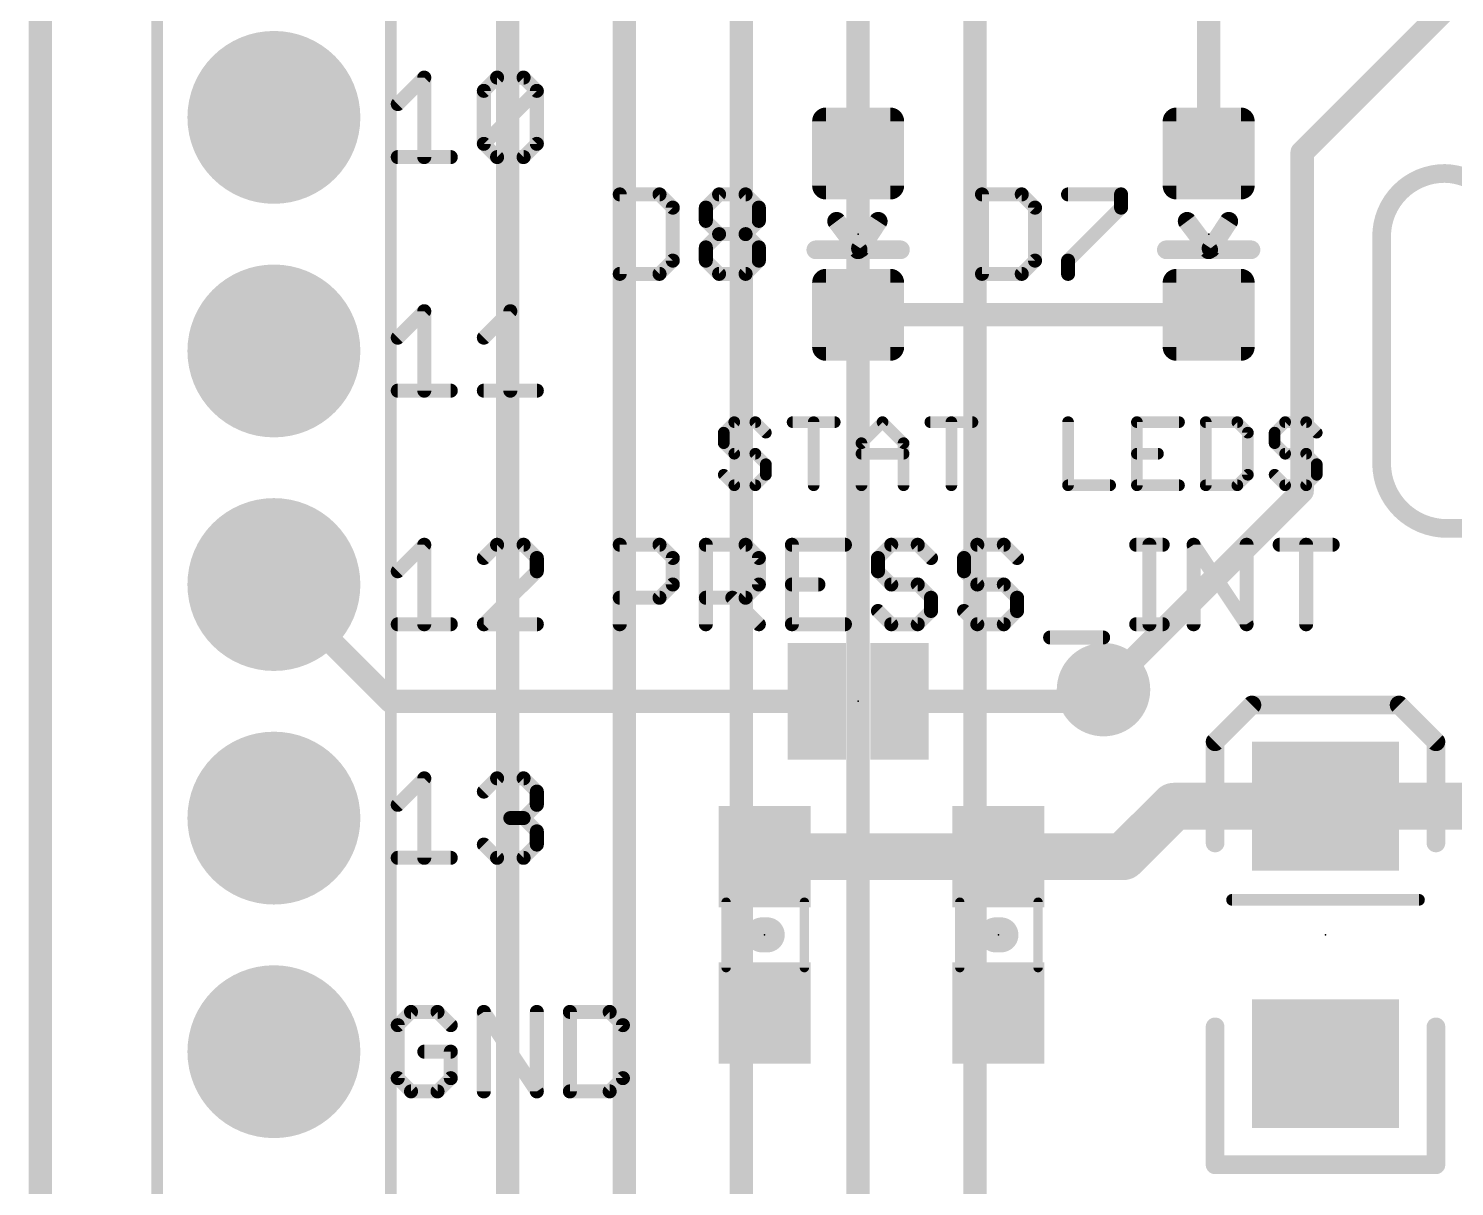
# Model space of a CAD drawing. Extents: x -29 to 78, y -28 to 63.
# Drawn here: x -0.13 to 15.37, y 16.31 to 28.91 of the extents above; entities that cross this region are included whole.
import ezdxf

# ---------------------------------------------------------------- set-up
doc = ezdxf.new("R2010")
doc.units = 0
for name, color, linetype in [('1', 12, 'CONTINUOUS'), ('16', 132, 'CONTINUOUS'), ('17', 110, 'CONTINUOUS'), ('18', 110, 'CONTINUOUS'), ('20', 53, 'CONTINUOUS'), ('21', 41, 'CONTINUOUS'), ('23', 53, 'CONTINUOUS'), ('51', 53, 'CONTINUOUS')]:
    doc.layers.add(name, color=color, linetype=linetype)

# ---------------------------------------------------------------- blocks, each defined once
blk = doc.blocks.new('RECT')
blk.add_solid([(-0.5, -0.5), (0.5, -0.5), (-0.5, 0.5), (0.5, 0.5)])
blk = doc.blocks.new('RECT160000X160000R30')
at = {"const_width": 0.15}
blk.add_lwpolyline([(0.425, -0.35), (0.425, 0.35, 0.4142), (0.35, 0.425), (-0.35, 0.425, 0.4142), (-0.425, 0.35), (-0.425, -0.35, 0.4142), (-0.35, -0.425), (0.35, -0.425, 0.4142)], format="xyb", close=True, dxfattribs=at)
blk.add_solid([(-0.3754, -0.3754), (0.3754, -0.3754), (-0.3754, 0.3754), (0.3754, 0.3754)])
blk = doc.blocks.new('ROUNDP')
at = {"const_width": 0.5}
blk.add_lwpolyline([(0, -0.25, 1), (0, 0.25, 1), (0, -0.25)], format="xyb", dxfattribs=at)
blk = doc.blocks.new('ROUNDV')
at = {"const_width": 0.5}
blk.add_lwpolyline([(0, -0.25, 1), (0, 0.25, 1), (0, -0.25)], format="xyb", dxfattribs=at)

msp = doc.modelspace()

# ---------------------------------------------------------------- linework, layer by layer
at = {"layer": '1'}
for points, const_width in [([(0, 0), (0, 59.69)], 0.254), ([(8.89, 29.63), (8.89, 27.547)], 0.254), ([(12.7, 29.63), (12.7, 27.547)], 0.254), ([(12.7, 25.793), (8.89, 25.793)], 0.254), ([(3.81, 21.59), (2.54, 22.86)], 0.254), ([(8.44, 21.59), (3.81, 21.59)], 0.254), ([(11.43, 21.59), (9.34, 21.59)], 0.254), ([(11.557, 21.717), (11.43, 21.59)], 0.254), ([(12.322, 20.45), (11.772, 19.9)], 0.508), ([(13.97, 20.45), (12.322, 20.45)], 0.508), ([(13.97, 20.45), (16.38, 20.45)], 0.508), ([(10.414, 19.9), (7.874, 19.9)], 0.508), ([(10.414, 19.9), (11.772, 19.9)], 0.508)]:
    msp.add_lwpolyline(points, dxfattribs=dict(at, const_width=const_width))
for points, const_width in [([(8.8265, 27.547, 1), (8.9535, 27.547)], 0.127), ([(12.6365, 27.547, 1), (12.7635, 27.547)], 0.127), ([(8.89, 25.8565, 1), (8.89, 25.7295)], 0.127), ([(12.7, 25.7295, 1), (12.7, 25.8565)], 0.127), ([(2.5849, 22.9049, 1), (2.4951, 22.8151)], 0.127), ([(3.81, 21.6535, 1), (3.81, 21.5265)], 0.127), ([(3.7651, 21.5451, 1), (3.8549, 21.6349)], 0.127), ([(8.44, 21.5265, 1), (8.44, 21.6535)], 0.127), ([(9.34, 21.6535, 1), (9.34, 21.5265)], 0.127), ([(11.3851, 21.6349, 1), (11.4749, 21.5451)], 0.127), ([(11.43, 21.5265, 1), (11.43, 21.6535)], 0.127), ([(11.6019, 21.6721, 1), (11.5121, 21.7619)], 0.127), ([(12.322, 20.577, 1), (12.322, 20.323)], 0.254), ([(12.4118, 20.3602, 1), (12.2322, 20.5398)], 0.254), ([(13.97, 20.577, 1), (13.97, 20.323)], 0.254), ([(13.97, 20.323, 1), (13.97, 20.577)], 0.254), ([(7.874, 20.027, 1), (7.874, 19.773)], 0.254), ([(10.414, 20.027, 1), (10.414, 19.773)], 0.254), ([(10.414, 19.773, 1), (10.414, 20.027)], 0.254), ([(11.772, 19.773, 1), (11.772, 20.027)], 0.254), ([(11.6822, 19.9898, 1), (11.8618, 19.8102)], 0.254)]:
    msp.add_lwpolyline(points, format="xyb", dxfattribs=dict(at, const_width=const_width))
at = {"layer": '16', "const_width": 0.254}
for points in [[(0, 0), (0, 59.69)], [(10.16, 52.07), (10.16, 6.35)], [(8.89, 50.8), (8.89, 8.89)], [(7.62, 43.18), (7.62, 12.7)], [(6.35, 40.64), (6.35, 13.97)], [(5.08, 38.1), (5.08, 6.35)], [(16.764, 30.607), (13.716, 27.559)], [(13.716, 27.559), (13.716, 23.876)], [(13.716, 23.876), (11.557, 21.717)]]:
    msp.add_lwpolyline(points, dxfattribs=at)
at = {"layer": '16', "const_width": 0.127}
for points in [[(13.7795, 27.559, 1), (13.6525, 27.559)], [(13.6711, 27.6039, 1), (13.7609, 27.5141)], [(13.6525, 23.876, 1), (13.7795, 23.876)], [(13.7609, 23.8311, 1), (13.6711, 23.9209)], [(11.5121, 21.7619, 1), (11.6019, 21.6721)]]:
    msp.add_lwpolyline(points, format="xyb", dxfattribs=at)
at = {"layer": '20', "const_width": 0.2032}
for points in [[(0, 57.15), (0, 2.54)], [(14.5796, 24.1808), (14.5796, 26.6446)], [(30.5308, 23.4696), (15.2908, 23.4696)]]:
    msp.add_lwpolyline(points, dxfattribs=at)
at = {"layer": '20'}
for points, const_width in [([(15.2654, 27.3304, 0.4142), (14.5796, 26.6446)], 0.2032), ([(15.9258, 26.6446, 0.4142), (15.2654, 27.3304)], 0.2032), ([(15.2664, 27.3812, 1), (15.2644, 27.2796)], 0.1016), ([(15.2654, 27.2796, 1), (15.2654, 27.3812)], 0.1016), ([(14.6304, 26.6446, 1), (14.5288, 26.6446)], 0.1016), ([(14.5288, 26.6446, 1), (14.6304, 26.6446)], 0.1016), ([(14.5796, 24.1808, 0.4142), (15.2908, 23.4696)], 0.2032), ([(14.6304, 24.1808, 1), (14.5288, 24.1808)], 0.1016), ([(14.5288, 24.1808, 1), (14.6304, 24.1808)], 0.1016), ([(15.2908, 23.5204, 1), (15.2908, 23.4188)], 0.1016), ([(15.2908, 23.4188, 1), (15.2908, 23.5204)], 0.1016)]:
    msp.add_lwpolyline(points, format="xyb", dxfattribs=dict(at, const_width=const_width))
at = {"layer": '21'}
for points, const_width in [([(3.8862, 28.0844), (4.1743, 28.3725)], 0.1524), ([(4.1743, 28.3725), (4.1743, 27.5082)], 0.1524), ([(4.8217, 28.2285), (4.9658, 28.3725)], 0.1524), ([(4.9658, 28.3725), (5.2539, 28.3725)], 0.1524), ([(5.2539, 28.3725), (5.3979, 28.2285)], 0.1524), ([(4.8217, 27.6523), (4.8217, 28.2285)], 0.1524), ([(4.8217, 27.6523), (5.3979, 28.2285)], 0.1524), ([(5.3979, 28.2285), (5.3979, 27.6523)], 0.1524), ([(4.9658, 27.5082), (4.8217, 27.6523)], 0.1524), ([(5.3979, 27.6523), (5.2539, 27.5082)], 0.1524), ([(3.8862, 27.5082), (4.4624, 27.5082)], 0.1524), ([(5.2539, 27.5082), (4.9658, 27.5082)], 0.1524), ([(6.2992, 27.1025), (6.2992, 26.2382)], 0.1524), ([(6.7314, 27.1025), (6.2992, 27.1025)], 0.1524), ([(6.8754, 26.9585), (6.7314, 27.1025)], 0.1524), ([(7.2347, 26.9585), (7.3788, 27.1025)], 0.1524), ([(7.3788, 27.1025), (7.6669, 27.1025)], 0.1524), ([(7.6669, 27.1025), (7.8109, 26.9585)], 0.1524), ([(10.2362, 27.1025), (10.2362, 26.2382)], 0.1524), ([(10.6684, 27.1025), (10.2362, 27.1025)], 0.1524), ([(10.8124, 26.9585), (10.6684, 27.1025)], 0.1524), ([(11.1717, 27.1025), (11.7479, 27.1025)], 0.1524), ([(11.7479, 27.1025), (11.7479, 26.9585)], 0.1524), ([(6.8754, 26.3823), (6.8754, 26.9585)], 0.1524), ([(7.2347, 26.8144), (7.2347, 26.9585)], 0.1524), ([(7.8109, 26.9585), (7.8109, 26.8144)], 0.1524), ([(10.8124, 26.3823), (10.8124, 26.9585)], 0.1524), ([(11.7479, 26.9585), (11.1717, 26.3823)], 0.1524), ([(7.3788, 26.6704), (7.2347, 26.8144)], 0.1524), ([(7.8109, 26.8144), (7.6669, 26.6704)], 0.1524), ([(8.89, 26.5), (8.6562, 26.81)], 0.2032), ([(8.9154, 26.5154), (9.1084, 26.81)], 0.2032), ([(12.7, 26.5), (12.4662, 26.81)], 0.2032), ([(12.7254, 26.5154), (12.9184, 26.81)], 0.2032), ([(7.2347, 26.5263), (7.3788, 26.6704)], 0.1524), ([(7.3788, 26.6704), (7.6669, 26.6704)], 0.1524), ([(7.6669, 26.6704), (7.8109, 26.5263)], 0.1524), ([(7.2347, 26.3823), (7.2347, 26.5263)], 0.1524), ([(7.8109, 26.5263), (7.8109, 26.3823)], 0.1524), ([(8.43, 26.5), (8.89, 26.5)], 0.2032), ([(9.35, 26.5), (8.89, 26.5)], 0.2032), ([(12.24, 26.5), (12.7, 26.5)], 0.2032), ([(13.16, 26.5), (12.7, 26.5)], 0.2032), ([(6.7314, 26.2382), (6.8754, 26.3823)], 0.1524), ([(7.3788, 26.2382), (7.2347, 26.3823)], 0.1524), ([(7.8109, 26.3823), (7.6669, 26.2382)], 0.1524), ([(10.6684, 26.2382), (10.8124, 26.3823)], 0.1524), ([(11.1717, 26.3823), (11.1717, 26.2382)], 0.1524), ([(6.2992, 26.2382), (6.7314, 26.2382)], 0.1524), ([(7.6669, 26.2382), (7.3788, 26.2382)], 0.1524), ([(10.2362, 26.2382), (10.6684, 26.2382)], 0.1524), ([(3.8862, 25.5444), (4.1743, 25.8325)], 0.1524), ([(4.1743, 25.8325), (4.1743, 24.9682)], 0.1524), ([(4.8217, 25.5444), (5.1098, 25.8325)], 0.1524), ([(5.1098, 25.8325), (5.1098, 24.9682)], 0.1524), ([(3.8862, 24.9682), (4.4624, 24.9682)], 0.1524), ([(4.8217, 24.9682), (5.3979, 24.9682)], 0.1524), ([(7.5439, 24.6259), (7.4295, 24.5115)], 0.127), ([(7.7727, 24.6259), (7.5439, 24.6259)], 0.127), ([(7.8871, 24.5115), (7.7727, 24.6259)], 0.127), ([(8.1779, 24.6259), (8.6355, 24.6259)], 0.127), ([(8.4067, 23.9395), (8.4067, 24.6259)], 0.127), ([(8.9263, 24.3971), (9.1551, 24.6259)], 0.127), ([(9.1551, 24.6259), (9.3839, 24.3971)], 0.127), ([(9.6747, 24.6259), (10.1323, 24.6259)], 0.127), ([(9.9035, 23.9395), (9.9035, 24.6259)], 0.127), ([(11.1716, 24.6259), (11.1716, 23.9395)], 0.127), ([(12.3776, 24.6259), (11.92, 24.6259)], 0.127), ([(11.92, 24.6259), (11.92, 23.9395)], 0.127), ([(12.6684, 24.6259), (12.6684, 23.9395)], 0.127), ([(13.0116, 24.6259), (12.6684, 24.6259)], 0.127), ([(13.126, 24.5115), (13.0116, 24.6259)], 0.127), ([(13.5312, 24.6259), (13.4168, 24.5115)], 0.127), ([(13.76, 24.6259), (13.5312, 24.6259)], 0.127), ([(13.8744, 24.5115), (13.76, 24.6259)], 0.127), ([(7.4295, 24.5115), (7.4295, 24.3971)], 0.127), ([(13.126, 24.0539), (13.126, 24.5115)], 0.127), ([(13.4168, 24.5115), (13.4168, 24.3971)], 0.127), ([(7.4295, 24.3971), (7.5439, 24.2827)], 0.127), ([(7.5439, 24.2827), (7.7727, 24.2827)], 0.127), ([(7.7727, 24.2827), (7.8871, 24.1683)], 0.127), ([(8.9263, 23.9395), (8.9263, 24.3971)], 0.127), ([(8.9263, 24.2827), (9.3839, 24.2827)], 0.127), ([(9.3839, 24.3971), (9.3839, 23.9395)], 0.127), ([(11.92, 24.2827), (12.1488, 24.2827)], 0.127), ([(13.4168, 24.3971), (13.5312, 24.2827)], 0.127), ([(13.5312, 24.2827), (13.76, 24.2827)], 0.127), ([(13.76, 24.2827), (13.8744, 24.1683)], 0.127), ([(7.8871, 24.1683), (7.8871, 24.0539)], 0.127), ([(13.8744, 24.1683), (13.8744, 24.0539)], 0.127), ([(7.5439, 23.9395), (7.4295, 24.0539)], 0.127), ([(7.8871, 24.0539), (7.7727, 23.9395)], 0.127), ([(13.0116, 23.9395), (13.126, 24.0539)], 0.127), ([(13.5312, 23.9395), (13.4168, 24.0539)], 0.127), ([(13.8744, 24.0539), (13.76, 23.9395)], 0.127), ([(7.7727, 23.9395), (7.5439, 23.9395)], 0.127), ([(11.1716, 23.9395), (11.6292, 23.9395)], 0.127), ([(11.92, 23.9395), (12.3776, 23.9395)], 0.127), ([(12.6684, 23.9395), (13.0116, 23.9395)], 0.127), ([(13.76, 23.9395), (13.5312, 23.9395)], 0.127), ([(3.8862, 23.0044), (4.1743, 23.2925)], 0.1524), ([(4.1743, 23.2925), (4.1743, 22.4282)], 0.1524), ([(4.9658, 23.2925), (4.8217, 23.1485)], 0.1524), ([(5.2539, 23.2925), (4.9658, 23.2925)], 0.1524), ([(5.3979, 23.1485), (5.2539, 23.2925)], 0.1524), ([(6.2992, 22.4282), (6.2992, 23.2925)], 0.1524), ([(6.2992, 23.2925), (6.7314, 23.2925)], 0.1524), ([(6.7314, 23.2925), (6.8754, 23.1485)], 0.1524), ([(7.2347, 22.4282), (7.2347, 23.2925)], 0.1524), ([(7.2347, 23.2925), (7.6669, 23.2925)], 0.1524), ([(7.6669, 23.2925), (7.8109, 23.1485)], 0.1524), ([(8.7465, 23.2925), (8.1702, 23.2925)], 0.1524), ([(8.1702, 23.2925), (8.1702, 22.4282)], 0.1524), ([(9.2498, 23.2925), (9.1058, 23.1485)], 0.1524), ([(9.5379, 23.2925), (9.2498, 23.2925)], 0.1524), ([(9.682, 23.1485), (9.5379, 23.2925)], 0.1524), ([(10.1853, 23.2925), (10.0413, 23.1485)], 0.1524), ([(10.4734, 23.2925), (10.1853, 23.2925)], 0.1524), ([(10.6175, 23.1485), (10.4734, 23.2925)], 0.1524), ([(11.9123, 23.2925), (12.2004, 23.2925)], 0.1524), ([(12.0564, 22.4282), (12.0564, 23.2925)], 0.1524), ([(12.536, 22.4282), (12.536, 23.2925)], 0.1524), ([(12.536, 23.2925), (13.1122, 22.4282)], 0.1524), ([(13.1122, 22.4282), (13.1122, 23.2925)], 0.1524), ([(13.4715, 23.2925), (14.0477, 23.2925)], 0.1524), ([(13.7596, 22.4282), (13.7596, 23.2925)], 0.1524), ([(5.3979, 23.0044), (5.3979, 23.1485)], 0.1524), ([(6.8754, 23.1485), (6.8754, 22.8604)], 0.1524), ([(7.8109, 23.1485), (7.8109, 22.8604)], 0.1524), ([(9.1058, 23.1485), (9.1058, 23.0044)], 0.1524), ([(10.0413, 23.1485), (10.0413, 23.0044)], 0.1524), ([(4.8217, 22.4282), (5.3979, 23.0044)], 0.1524), ([(9.1058, 23.0044), (9.2498, 22.8604)], 0.1524), ([(10.0413, 23.0044), (10.1853, 22.8604)], 0.1524), ([(6.7314, 22.7163), (6.2992, 22.7163)], 0.1524), ([(6.8754, 22.8604), (6.7314, 22.7163)], 0.1524), ([(7.6669, 22.7163), (7.2347, 22.7163)], 0.1524), ([(7.5228, 22.7163), (7.8109, 22.4282)], 0.1524), ([(7.8109, 22.8604), (7.6669, 22.7163)], 0.1524), ([(8.1702, 22.8604), (8.4584, 22.8604)], 0.1524), ([(9.2498, 22.8604), (9.5379, 22.8604)], 0.1524), ([(9.5379, 22.8604), (9.682, 22.7163)], 0.1524), ([(9.682, 22.7163), (9.682, 22.5723)], 0.1524), ([(10.1853, 22.8604), (10.4734, 22.8604)], 0.1524), ([(10.4734, 22.8604), (10.6175, 22.7163)], 0.1524), ([(10.6175, 22.7163), (10.6175, 22.5723)], 0.1524), ([(9.2498, 22.4282), (9.1058, 22.5723)], 0.1524), ([(9.682, 22.5723), (9.5379, 22.4282)], 0.1524), ([(10.1853, 22.4282), (10.0413, 22.5723)], 0.1524), ([(10.6175, 22.5723), (10.4734, 22.4282)], 0.1524), ([(3.8862, 22.4282), (4.4624, 22.4282)], 0.1524), ([(5.3979, 22.4282), (4.8217, 22.4282)], 0.1524), ([(8.1702, 22.4282), (8.7465, 22.4282)], 0.1524), ([(9.5379, 22.4282), (9.2498, 22.4282)], 0.1524), ([(10.4734, 22.4282), (10.1853, 22.4282)], 0.1524), ([(11.9123, 22.4282), (12.2004, 22.4282)], 0.1524), ([(10.9768, 22.2841), (11.553, 22.2841)], 0.1524), ([(13.17, 21.55), (12.77, 21.15)], 0.2032), ([(14.77, 21.55), (13.17, 21.55)], 0.2032), ([(15.17, 21.15), (14.77, 21.55)], 0.2032), ([(12.77, 21.15), (12.77, 20.05)], 0.2032), ([(15.17, 20.05), (15.17, 21.15)], 0.2032), ([(3.8862, 20.4644), (4.1743, 20.7525)], 0.1524), ([(4.1743, 20.7525), (4.1743, 19.8882)], 0.1524), ([(4.8217, 20.6085), (4.9658, 20.7525)], 0.1524), ([(4.9658, 20.7525), (5.2539, 20.7525)], 0.1524), ([(5.2539, 20.7525), (5.3979, 20.6085)], 0.1524), ([(5.3979, 20.6085), (5.3979, 20.4644)], 0.1524), ([(5.3979, 20.4644), (5.2539, 20.3204)], 0.1524), ([(5.2539, 20.3204), (5.1098, 20.3204)], 0.1524), ([(5.2539, 20.3204), (5.3979, 20.1763)], 0.1524), ([(5.3979, 20.1763), (5.3979, 20.0323)], 0.1524), ([(4.9658, 19.8882), (4.8217, 20.0323)], 0.1524), ([(5.3979, 20.0323), (5.2539, 19.8882)], 0.1524), ([(3.8862, 19.8882), (4.4624, 19.8882)], 0.1524), ([(5.2539, 19.8882), (4.9658, 19.8882)], 0.1524), ([(12.954, 19.431), (14.986, 19.431)], 0.127), ([(7.9019, 19.05), (7.8461, 19.05)], 0.381), ([(10.4419, 19.05), (10.3861, 19.05)], 0.381), ([(4.0303, 18.2125), (3.8862, 18.0685)], 0.1524), ([(4.3184, 18.2125), (4.0303, 18.2125)], 0.1524), ([(4.4624, 18.0685), (4.3184, 18.2125)], 0.1524), ([(4.8217, 17.3482), (4.8217, 18.2125)], 0.1524), ([(4.8217, 18.2125), (5.3979, 17.3482)], 0.1524), ([(5.3979, 17.3482), (5.3979, 18.2125)], 0.1524), ([(5.7572, 18.2125), (5.7572, 17.3482)], 0.1524), ([(6.1894, 18.2125), (5.7572, 18.2125)], 0.1524), ([(6.3335, 18.0685), (6.1894, 18.2125)], 0.1524), ([(3.8862, 18.0685), (3.8862, 17.4923)], 0.1524), ([(6.3335, 17.4923), (6.3335, 18.0685)], 0.1524), ([(12.77, 16.55), (12.77, 18.05)], 0.2032), ([(15.17, 18.05), (15.17, 16.55)], 0.2032), ([(4.4624, 17.7804), (4.1743, 17.7804)], 0.1524), ([(4.4624, 17.4923), (4.4624, 17.7804)], 0.1524), ([(3.8862, 17.4923), (4.0303, 17.3482)], 0.1524), ([(4.3184, 17.3482), (4.4624, 17.4923)], 0.1524), ([(6.1894, 17.3482), (6.3335, 17.4923)], 0.1524), ([(4.0303, 17.3482), (4.3184, 17.3482)], 0.1524), ([(5.7572, 17.3482), (6.1894, 17.3482)], 0.1524), ([(15.17, 16.55), (12.77, 16.55)], 0.2032)]:
    msp.add_lwpolyline(points, dxfattribs=dict(at, const_width=const_width))
for points, const_width in [([(4.2124, 28.3725, 1), (4.1362, 28.3725)], 0.0762), ([(4.2013, 28.3456, 1), (4.1474, 28.3995)], 0.0762), ([(4.9658, 28.4106, 1), (4.9658, 28.3344)], 0.0762), ([(4.9927, 28.3456, 1), (4.9388, 28.3995)], 0.0762), ([(5.2808, 28.3995, 1), (5.2269, 28.3456)], 0.0762), ([(5.2539, 28.3344, 1), (5.2539, 28.4106)], 0.0762), ([(4.8598, 28.2285, 1), (4.7836, 28.2285)], 0.0762), ([(4.7948, 28.2554, 1), (4.8487, 28.2015)], 0.0762), ([(5.436, 28.2285, 1), (5.3598, 28.2285)], 0.0762), ([(5.4249, 28.2015, 1), (5.371, 28.2554)], 0.0762), ([(5.371, 28.2015, 1), (5.4249, 28.2554)], 0.0762), ([(3.8593, 28.1114, 1), (3.9131, 28.0575)], 0.0762), ([(4.8487, 27.6792, 1), (4.7948, 27.6253)], 0.0762), ([(4.7948, 27.6792, 1), (4.8487, 27.6253)], 0.0762), ([(4.7836, 27.6523, 1), (4.8598, 27.6523)], 0.0762), ([(5.3598, 27.6523, 1), (5.436, 27.6523)], 0.0762), ([(5.4249, 27.6253, 1), (5.371, 27.6792)], 0.0762), ([(3.8862, 27.5463, 1), (3.8862, 27.4701)], 0.0762), ([(4.1362, 27.5082, 1), (4.2124, 27.5082)], 0.0762), ([(4.4624, 27.4701, 1), (4.4624, 27.5463)], 0.0762), ([(4.9658, 27.5463, 1), (4.9658, 27.4701)], 0.0762), ([(4.9388, 27.4813, 1), (4.9927, 27.5351)], 0.0762), ([(5.2269, 27.5351, 1), (5.2808, 27.4813)], 0.0762), ([(5.2539, 27.4701, 1), (5.2539, 27.5463)], 0.0762), ([(6.3373, 27.1025, 1), (6.2611, 27.1025)], 0.0762), ([(6.2992, 27.1406, 1), (6.2992, 27.0644)], 0.0762), ([(6.7583, 27.1295, 1), (6.7044, 27.0756)], 0.0762), ([(6.7314, 27.0644, 1), (6.7314, 27.1406)], 0.0762), ([(7.3788, 27.1406, 1), (7.3788, 27.0644)], 0.0762), ([(7.4057, 27.0756, 1), (7.3518, 27.1295)], 0.0762), ([(7.6938, 27.1295, 1), (7.6399, 27.0756)], 0.0762), ([(7.6669, 27.0644, 1), (7.6669, 27.1406)], 0.0762), ([(10.2743, 27.1025, 1), (10.1981, 27.1025)], 0.0762), ([(10.2362, 27.1406, 1), (10.2362, 27.0644)], 0.0762), ([(10.6953, 27.1295, 1), (10.6414, 27.0756)], 0.0762), ([(10.6684, 27.0644, 1), (10.6684, 27.1406)], 0.0762), ([(11.1717, 27.1406, 1), (11.1717, 27.0644)], 0.0762), ([(11.786, 27.1025, 1), (11.7098, 27.1025)], 0.0762), ([(11.7479, 27.0644, 1), (11.7479, 27.1406)], 0.0762), ([(6.9135, 26.9585, 1), (6.8373, 26.9585)], 0.0762), ([(6.8485, 26.9315, 1), (6.9024, 26.9854)], 0.0762), ([(7.2728, 26.9585, 1), (7.1966, 26.9585)], 0.0762), ([(7.2078, 26.9854, 1), (7.2617, 26.9315)], 0.0762), ([(7.849, 26.9585, 1), (7.7728, 26.9585)], 0.0762), ([(7.784, 26.9315, 1), (7.8379, 26.9854)], 0.0762), ([(10.8505, 26.9585, 1), (10.7743, 26.9585)], 0.0762), ([(10.7855, 26.9315, 1), (10.8394, 26.9854)], 0.0762), ([(11.7098, 26.9585, 1), (11.786, 26.9585)], 0.0762), ([(11.7749, 26.9315, 1), (11.721, 26.9854)], 0.0762), ([(7.2617, 26.8414, 1), (7.2078, 26.7875)], 0.0762), ([(7.1966, 26.8144, 1), (7.2728, 26.8144)], 0.0762), ([(7.7728, 26.8144, 1), (7.849, 26.8144)], 0.0762), ([(7.8379, 26.7875, 1), (7.784, 26.8414)], 0.0762), ([(8.6968, 26.8406, 1), (8.6156, 26.7794)], 0.1016), ([(9.1509, 26.7822, 1), (9.0659, 26.8378)], 0.1016), ([(12.5068, 26.8406, 1), (12.4256, 26.7794)], 0.1016), ([(12.9609, 26.7822, 1), (12.8759, 26.8378)], 0.1016), ([(7.3788, 26.7085, 1), (7.3788, 26.6323)], 0.0762), ([(7.4057, 26.6434, 1), (7.3518, 26.6973)], 0.0762), ([(7.3518, 26.6434, 1), (7.4057, 26.6973)], 0.0762), ([(7.6938, 26.6973, 1), (7.6399, 26.6434)], 0.0762), ([(7.6399, 26.6973, 1), (7.6938, 26.6434)], 0.0762), ([(7.6669, 26.6323, 1), (7.6669, 26.7085)], 0.0762), ([(7.2728, 26.5263, 1), (7.1966, 26.5263)], 0.0762), ([(7.2078, 26.5533, 1), (7.2617, 26.4994)], 0.0762), ([(7.849, 26.5263, 1), (7.7728, 26.5263)], 0.0762), ([(7.784, 26.4994, 1), (7.8379, 26.5533)], 0.0762), ([(8.43, 26.5508, 1), (8.43, 26.4492)], 0.1016), ([(8.89, 26.5508, 1), (8.89, 26.4492)], 0.1016), ([(8.8494, 26.4694, 1), (8.9306, 26.5306)], 0.1016), ([(8.8729, 26.5432, 1), (8.9579, 26.4876)], 0.1016), ([(8.89, 26.4492, 1), (8.89, 26.5508)], 0.1016), ([(9.35, 26.4492, 1), (9.35, 26.5508)], 0.1016), ([(12.24, 26.5508, 1), (12.24, 26.4492)], 0.1016), ([(12.7, 26.5508, 1), (12.7, 26.4492)], 0.1016), ([(12.6594, 26.4694, 1), (12.7406, 26.5306)], 0.1016), ([(12.6829, 26.5432, 1), (12.7679, 26.4876)], 0.1016), ([(12.7, 26.4492, 1), (12.7, 26.5508)], 0.1016), ([(13.16, 26.4492, 1), (13.16, 26.5508)], 0.1016), ([(6.8373, 26.3823, 1), (6.9135, 26.3823)], 0.0762), ([(6.9024, 26.3553, 1), (6.8485, 26.4092)], 0.0762), ([(7.2617, 26.4092, 1), (7.2078, 26.3553)], 0.0762), ([(7.1966, 26.3823, 1), (7.2728, 26.3823)], 0.0762), ([(7.7728, 26.3823, 1), (7.849, 26.3823)], 0.0762), ([(7.8379, 26.3553, 1), (7.784, 26.4092)], 0.0762), ([(10.7743, 26.3823, 1), (10.8505, 26.3823)], 0.0762), ([(10.8394, 26.3553, 1), (10.7855, 26.4092)], 0.0762), ([(11.2098, 26.3823, 1), (11.1336, 26.3823)], 0.0762), ([(11.1448, 26.4092, 1), (11.1987, 26.3553)], 0.0762), ([(6.2992, 26.2763, 1), (6.2992, 26.2001)], 0.0762), ([(6.2611, 26.2382, 1), (6.3373, 26.2382)], 0.0762), ([(6.7044, 26.2651, 1), (6.7583, 26.2113)], 0.0762), ([(6.7314, 26.2001, 1), (6.7314, 26.2763)], 0.0762), ([(7.3788, 26.2763, 1), (7.3788, 26.2001)], 0.0762), ([(7.3518, 26.2113, 1), (7.4057, 26.2651)], 0.0762), ([(7.6399, 26.2651, 1), (7.6938, 26.2113)], 0.0762), ([(7.6669, 26.2001, 1), (7.6669, 26.2763)], 0.0762), ([(10.2362, 26.2763, 1), (10.2362, 26.2001)], 0.0762), ([(10.1981, 26.2382, 1), (10.2743, 26.2382)], 0.0762), ([(10.6414, 26.2651, 1), (10.6953, 26.2113)], 0.0762), ([(10.6684, 26.2001, 1), (10.6684, 26.2763)], 0.0762), ([(11.1336, 26.2382, 1), (11.2098, 26.2382)], 0.0762), ([(4.2124, 25.8325, 1), (4.1362, 25.8325)], 0.0762), ([(4.2013, 25.8056, 1), (4.1474, 25.8595)], 0.0762), ([(5.1479, 25.8325, 1), (5.0717, 25.8325)], 0.0762), ([(5.1368, 25.8056, 1), (5.0829, 25.8595)], 0.0762), ([(3.8593, 25.5714, 1), (3.9131, 25.5175)], 0.0762), ([(4.7948, 25.5714, 1), (4.8487, 25.5175)], 0.0762), ([(3.8862, 25.0063, 1), (3.8862, 24.9301)], 0.0762), ([(4.1362, 24.9682, 1), (4.2124, 24.9682)], 0.0762), ([(4.4624, 24.9301, 1), (4.4624, 25.0063)], 0.0762), ([(4.8217, 25.0063, 1), (4.8217, 24.9301)], 0.0762), ([(5.0717, 24.9682, 1), (5.1479, 24.9682)], 0.0762), ([(5.3979, 24.9301, 1), (5.3979, 25.0063)], 0.0762), ([(7.5439, 24.6576, 1), (7.5439, 24.5941)], 0.0635), ([(7.5663, 24.6034, 1), (7.5214, 24.6483)], 0.0635), ([(7.7951, 24.6483, 1), (7.7502, 24.6034)], 0.0635), ([(7.7727, 24.5941, 1), (7.7727, 24.6576)], 0.0635), ([(8.1779, 24.6576, 1), (8.1779, 24.5941)], 0.0635), ([(8.4385, 24.6259, 1), (8.375, 24.6259)], 0.0635), ([(8.6355, 24.5941, 1), (8.6355, 24.6576)], 0.0635), ([(9.1776, 24.6483, 1), (9.1327, 24.6034)], 0.0635), ([(9.1776, 24.6034, 1), (9.1327, 24.6483)], 0.0635), ([(9.6747, 24.6576, 1), (9.6747, 24.5941)], 0.0635), ([(9.9353, 24.6259, 1), (9.8718, 24.6259)], 0.0635), ([(10.1323, 24.5941, 1), (10.1323, 24.6576)], 0.0635), ([(11.2033, 24.6259, 1), (11.1398, 24.6259)], 0.0635), ([(11.9517, 24.6259, 1), (11.8882, 24.6259)], 0.0635), ([(11.92, 24.6576, 1), (11.92, 24.5941)], 0.0635), ([(12.3776, 24.5941, 1), (12.3776, 24.6576)], 0.0635), ([(12.7002, 24.6259, 1), (12.6367, 24.6259)], 0.0635), ([(12.6684, 24.6576, 1), (12.6684, 24.5941)], 0.0635), ([(13.0341, 24.6483, 1), (12.9891, 24.6034)], 0.0635), ([(13.0116, 24.5941, 1), (13.0116, 24.6576)], 0.0635), ([(13.5312, 24.6576, 1), (13.5312, 24.5941)], 0.0635), ([(13.5537, 24.6034, 1), (13.5088, 24.6483)], 0.0635), ([(13.7825, 24.6483, 1), (13.7376, 24.6034)], 0.0635), ([(13.76, 24.5941, 1), (13.76, 24.6576)], 0.0635), ([(7.407, 24.5339, 1), (7.452, 24.489)], 0.0635), ([(7.4612, 24.5115, 1), (7.3978, 24.5115)], 0.0635), ([(7.8646, 24.489, 1), (7.9095, 24.5339)], 0.0635), ([(13.1578, 24.5115, 1), (13.0943, 24.5115)], 0.0635), ([(13.1035, 24.489, 1), (13.1485, 24.5339)], 0.0635), ([(13.4486, 24.5115, 1), (13.3851, 24.5115)], 0.0635), ([(13.3944, 24.5339, 1), (13.4393, 24.489)], 0.0635), ([(13.852, 24.489, 1), (13.8969, 24.5339)], 0.0635), ([(7.452, 24.4195, 1), (7.407, 24.3746)], 0.0635), ([(7.3978, 24.3971, 1), (7.4612, 24.3971)], 0.0635), ([(7.5439, 24.3144, 1), (7.5439, 24.2509)], 0.0635), ([(7.5214, 24.2602, 1), (7.5663, 24.3051)], 0.0635), ([(7.7951, 24.3051, 1), (7.7502, 24.2602)], 0.0635), ([(7.7727, 24.2509, 1), (7.7727, 24.3144)], 0.0635), ([(8.9581, 24.3971, 1), (8.8946, 24.3971)], 0.0635), ([(8.9263, 24.3144, 1), (8.9263, 24.2509)], 0.0635), ([(8.9039, 24.4195, 1), (8.9488, 24.3746)], 0.0635), ([(9.4157, 24.3971, 1), (9.3522, 24.3971)], 0.0635), ([(9.3615, 24.3746, 1), (9.4064, 24.4195)], 0.0635), ([(9.3839, 24.2509, 1), (9.3839, 24.3144)], 0.0635), ([(11.92, 24.3144, 1), (11.92, 24.2509)], 0.0635), ([(12.1488, 24.2509, 1), (12.1488, 24.3144)], 0.0635), ([(13.3851, 24.3971, 1), (13.4486, 24.3971)], 0.0635), ([(13.4393, 24.4195, 1), (13.3944, 24.3746)], 0.0635), ([(13.5312, 24.3144, 1), (13.5312, 24.2509)], 0.0635), ([(13.5088, 24.2602, 1), (13.5537, 24.3051)], 0.0635), ([(13.7825, 24.3051, 1), (13.7376, 24.2602)], 0.0635), ([(13.76, 24.2509, 1), (13.76, 24.3144)], 0.0635), ([(7.9188, 24.1683, 1), (7.8553, 24.1683)], 0.0635), ([(7.8646, 24.1458, 1), (7.9095, 24.1907)], 0.0635), ([(13.9062, 24.1683, 1), (13.8427, 24.1683)], 0.0635), ([(13.852, 24.1458, 1), (13.8969, 24.1907)], 0.0635), ([(7.452, 24.0763, 1), (7.407, 24.0314)], 0.0635), ([(7.8553, 24.0539, 1), (7.9188, 24.0539)], 0.0635), ([(7.9095, 24.0314, 1), (7.8646, 24.0763)], 0.0635), ([(13.0943, 24.0539, 1), (13.1578, 24.0539)], 0.0635), ([(13.1485, 24.0314, 1), (13.1035, 24.0763)], 0.0635), ([(13.4393, 24.0763, 1), (13.3944, 24.0314)], 0.0635), ([(13.8427, 24.0539, 1), (13.9062, 24.0539)], 0.0635), ([(13.8969, 24.0314, 1), (13.852, 24.0763)], 0.0635), ([(7.5439, 23.9713, 1), (7.5439, 23.9078)], 0.0635), ([(7.5214, 23.917, 1), (7.5663, 23.962)], 0.0635), ([(7.7502, 23.962, 1), (7.7951, 23.917)], 0.0635), ([(7.7727, 23.9078, 1), (7.7727, 23.9713)], 0.0635), ([(8.375, 23.9395, 1), (8.4385, 23.9395)], 0.0635), ([(8.8946, 23.9395, 1), (8.9581, 23.9395)], 0.0635), ([(9.3522, 23.9395, 1), (9.4157, 23.9395)], 0.0635), ([(9.8718, 23.9395, 1), (9.9353, 23.9395)], 0.0635), ([(11.1398, 23.9395, 1), (11.2033, 23.9395)], 0.0635), ([(11.1716, 23.9713, 1), (11.1716, 23.9078)], 0.0635), ([(11.6292, 23.9078, 1), (11.6292, 23.9713)], 0.0635), ([(11.8882, 23.9395, 1), (11.9517, 23.9395)], 0.0635), ([(11.92, 23.9713, 1), (11.92, 23.9078)], 0.0635), ([(12.3776, 23.9078, 1), (12.3776, 23.9713)], 0.0635), ([(12.6684, 23.9713, 1), (12.6684, 23.9078)], 0.0635), ([(12.6367, 23.9395, 1), (12.7002, 23.9395)], 0.0635), ([(12.9891, 23.962, 1), (13.0341, 23.917)], 0.0635), ([(13.0116, 23.9078, 1), (13.0116, 23.9713)], 0.0635), ([(13.5312, 23.9713, 1), (13.5312, 23.9078)], 0.0635), ([(13.5088, 23.917, 1), (13.5537, 23.962)], 0.0635), ([(13.7376, 23.962, 1), (13.7825, 23.917)], 0.0635), ([(13.76, 23.9078, 1), (13.76, 23.9713)], 0.0635), ([(4.2124, 23.2925, 1), (4.1362, 23.2925)], 0.0762), ([(4.2013, 23.2656, 1), (4.1474, 23.3195)], 0.0762), ([(4.9658, 23.3306, 1), (4.9658, 23.2544)], 0.0762), ([(4.9927, 23.2656, 1), (4.9388, 23.3195)], 0.0762), ([(5.2808, 23.3195, 1), (5.2269, 23.2656)], 0.0762), ([(5.2539, 23.2544, 1), (5.2539, 23.3306)], 0.0762), ([(6.3373, 23.2925, 1), (6.2611, 23.2925)], 0.0762), ([(6.2992, 23.3306, 1), (6.2992, 23.2544)], 0.0762), ([(6.7583, 23.3195, 1), (6.7044, 23.2656)], 0.0762), ([(6.7314, 23.2544, 1), (6.7314, 23.3306)], 0.0762), ([(7.2728, 23.2925, 1), (7.1966, 23.2925)], 0.0762), ([(7.2347, 23.3306, 1), (7.2347, 23.2544)], 0.0762), ([(7.6938, 23.3195, 1), (7.6399, 23.2656)], 0.0762), ([(7.6669, 23.2544, 1), (7.6669, 23.3306)], 0.0762), ([(8.1702, 23.3306, 1), (8.1702, 23.2544)], 0.0762), ([(8.2083, 23.2925, 1), (8.1321, 23.2925)], 0.0762), ([(8.7465, 23.2544, 1), (8.7465, 23.3306)], 0.0762), ([(9.2498, 23.3306, 1), (9.2498, 23.2544)], 0.0762), ([(9.2768, 23.2656, 1), (9.2229, 23.3195)], 0.0762), ([(9.5649, 23.3195, 1), (9.511, 23.2656)], 0.0762), ([(9.5379, 23.2544, 1), (9.5379, 23.3306)], 0.0762), ([(10.1853, 23.3306, 1), (10.1853, 23.2544)], 0.0762), ([(10.2123, 23.2656, 1), (10.1584, 23.3195)], 0.0762), ([(10.5004, 23.3195, 1), (10.4465, 23.2656)], 0.0762), ([(10.4734, 23.2544, 1), (10.4734, 23.3306)], 0.0762), ([(11.9123, 23.3306, 1), (11.9123, 23.2544)], 0.0762), ([(12.0945, 23.2925, 1), (12.0183, 23.2925)], 0.0762), ([(12.2004, 23.2544, 1), (12.2004, 23.3306)], 0.0762), ([(12.5677, 23.3137, 1), (12.5043, 23.2714)], 0.0762), ([(12.5741, 23.2925, 1), (12.4979, 23.2925)], 0.0762), ([(13.1503, 23.2925, 1), (13.0741, 23.2925)], 0.0762), ([(13.4715, 23.3306, 1), (13.4715, 23.2544)], 0.0762), ([(13.7977, 23.2925, 1), (13.7215, 23.2925)], 0.0762), ([(14.0477, 23.2544, 1), (14.0477, 23.3306)], 0.0762), ([(4.7948, 23.1754, 1), (4.8487, 23.1215)], 0.0762), ([(5.436, 23.1485, 1), (5.3598, 23.1485)], 0.0762), ([(5.371, 23.1215, 1), (5.4249, 23.1754)], 0.0762), ([(6.9135, 23.1485, 1), (6.8373, 23.1485)], 0.0762), ([(6.8485, 23.1215, 1), (6.9024, 23.1754)], 0.0762), ([(7.849, 23.1485, 1), (7.7728, 23.1485)], 0.0762), ([(7.784, 23.1215, 1), (7.8379, 23.1754)], 0.0762), ([(9.0788, 23.1754, 1), (9.1327, 23.1215)], 0.0762), ([(9.1439, 23.1485, 1), (9.0677, 23.1485)], 0.0762), ([(9.655, 23.1215, 1), (9.7089, 23.1754)], 0.0762), ([(10.0143, 23.1754, 1), (10.0682, 23.1215)], 0.0762), ([(10.0794, 23.1485, 1), (10.0032, 23.1485)], 0.0762), ([(10.5906, 23.1215, 1), (10.6444, 23.1754)], 0.0762), ([(3.8593, 23.0314, 1), (3.9131, 22.9775)], 0.0762), ([(5.3598, 23.0044, 1), (5.436, 23.0044)], 0.0762), ([(5.4249, 22.9775, 1), (5.371, 23.0314)], 0.0762), ([(9.1327, 23.0314, 1), (9.0788, 22.9775)], 0.0762), ([(9.0677, 23.0044, 1), (9.1439, 23.0044)], 0.0762), ([(10.0682, 23.0314, 1), (10.0143, 22.9775)], 0.0762), ([(10.0032, 23.0044, 1), (10.0794, 23.0044)], 0.0762), ([(6.2992, 22.7544, 1), (6.2992, 22.6782)], 0.0762), ([(6.7314, 22.6782, 1), (6.7314, 22.7544)], 0.0762), ([(6.8373, 22.8604, 1), (6.9135, 22.8604)], 0.0762), ([(6.9024, 22.8334, 1), (6.8485, 22.8873)], 0.0762), ([(7.2347, 22.7544, 1), (7.2347, 22.6782)], 0.0762), ([(7.5498, 22.7433, 1), (7.4959, 22.6894)], 0.0762), ([(7.6669, 22.6782, 1), (7.6669, 22.7544)], 0.0762), ([(7.7728, 22.8604, 1), (7.849, 22.8604)], 0.0762), ([(7.8379, 22.8334, 1), (7.784, 22.8873)], 0.0762), ([(8.1702, 22.8985, 1), (8.1702, 22.8223)], 0.0762), ([(8.4584, 22.8223, 1), (8.4584, 22.8985)], 0.0762), ([(9.2498, 22.8985, 1), (9.2498, 22.8223)], 0.0762), ([(9.2229, 22.8334, 1), (9.2768, 22.8873)], 0.0762), ([(9.5649, 22.8873, 1), (9.511, 22.8334)], 0.0762), ([(9.5379, 22.8223, 1), (9.5379, 22.8985)], 0.0762), ([(9.7201, 22.7163, 1), (9.6439, 22.7163)], 0.0762), ([(10.1853, 22.8985, 1), (10.1853, 22.8223)], 0.0762), ([(10.1584, 22.8334, 1), (10.2123, 22.8873)], 0.0762), ([(10.5004, 22.8873, 1), (10.4465, 22.8334)], 0.0762), ([(10.4734, 22.8223, 1), (10.4734, 22.8985)], 0.0762), ([(10.6556, 22.7163, 1), (10.5794, 22.7163)], 0.0762), ([(6.7044, 22.7433, 1), (6.7583, 22.6894)], 0.0762), ([(7.6399, 22.7433, 1), (7.6938, 22.6894)], 0.0762), ([(9.1327, 22.5992, 1), (9.0788, 22.5453)], 0.0762), ([(9.655, 22.6894, 1), (9.7089, 22.7433)], 0.0762), ([(9.7089, 22.5453, 1), (9.655, 22.5992)], 0.0762), ([(10.0682, 22.5992, 1), (10.0143, 22.5453)], 0.0762), ([(10.5906, 22.6894, 1), (10.6444, 22.7433)], 0.0762), ([(10.6444, 22.5453, 1), (10.5906, 22.5992)], 0.0762), ([(3.8862, 22.4663, 1), (3.8862, 22.3901)], 0.0762), ([(4.4624, 22.3901, 1), (4.4624, 22.4663)], 0.0762), ([(4.8217, 22.4663, 1), (4.8217, 22.3901)], 0.0762), ([(4.7948, 22.4551, 1), (4.8487, 22.4013)], 0.0762), ([(5.3979, 22.3901, 1), (5.3979, 22.4663)], 0.0762), ([(7.784, 22.4013, 1), (7.8379, 22.4551)], 0.0762), ([(8.1702, 22.4663, 1), (8.1702, 22.3901)], 0.0762), ([(8.7465, 22.3901, 1), (8.7465, 22.4663)], 0.0762), ([(9.2498, 22.4663, 1), (9.2498, 22.3901)], 0.0762), ([(9.2229, 22.4013, 1), (9.2768, 22.4551)], 0.0762), ([(9.511, 22.4551, 1), (9.5649, 22.4013)], 0.0762), ([(9.5379, 22.3901, 1), (9.5379, 22.4663)], 0.0762), ([(9.6439, 22.5723, 1), (9.7201, 22.5723)], 0.0762), ([(10.1853, 22.4663, 1), (10.1853, 22.3901)], 0.0762), ([(10.1584, 22.4013, 1), (10.2123, 22.4551)], 0.0762), ([(10.4465, 22.4551, 1), (10.5004, 22.4013)], 0.0762), ([(10.4734, 22.3901, 1), (10.4734, 22.4663)], 0.0762), ([(10.5794, 22.5723, 1), (10.6556, 22.5723)], 0.0762), ([(11.9123, 22.4663, 1), (11.9123, 22.3901)], 0.0762), ([(12.2004, 22.3901, 1), (12.2004, 22.4663)], 0.0762), ([(13.0805, 22.4071, 1), (13.1439, 22.4493)], 0.0762), ([(4.1362, 22.4282, 1), (4.2124, 22.4282)], 0.0762), ([(6.2611, 22.4282, 1), (6.3373, 22.4282)], 0.0762), ([(7.1966, 22.4282, 1), (7.2728, 22.4282)], 0.0762), ([(8.1321, 22.4282, 1), (8.2083, 22.4282)], 0.0762), ([(10.9768, 22.3222, 1), (10.9768, 22.246)], 0.0762), ([(11.553, 22.246, 1), (11.553, 22.3222)], 0.0762), ([(12.0183, 22.4282, 1), (12.0945, 22.4282)], 0.0762), ([(12.4979, 22.4282, 1), (12.5741, 22.4282)], 0.0762), ([(13.0741, 22.4282, 1), (13.1503, 22.4282)], 0.0762), ([(13.7215, 22.4282, 1), (13.7977, 22.4282)], 0.0762), ([(13.17, 21.6008, 1), (13.17, 21.4992)], 0.1016), ([(13.2059, 21.5141, 1), (13.1341, 21.5859)], 0.1016), ([(14.8059, 21.5859, 1), (14.7341, 21.5141)], 0.1016), ([(14.77, 21.4992, 1), (14.77, 21.6008)], 0.1016), ([(12.8208, 21.15, 1), (12.7192, 21.15)], 0.1016), ([(12.7341, 21.1859, 1), (12.8059, 21.1141)], 0.1016), ([(15.2208, 21.15, 1), (15.1192, 21.15)], 0.1016), ([(15.1341, 21.1141, 1), (15.2059, 21.1859)], 0.1016), ([(4.2124, 20.7525, 1), (4.1362, 20.7525)], 0.0762), ([(4.2013, 20.7256, 1), (4.1474, 20.7795)], 0.0762), ([(4.9658, 20.7906, 1), (4.9658, 20.7144)], 0.0762), ([(4.9927, 20.7256, 1), (4.9388, 20.7795)], 0.0762), ([(5.2808, 20.7795, 1), (5.2269, 20.7256)], 0.0762), ([(5.2539, 20.7144, 1), (5.2539, 20.7906)], 0.0762), ([(4.7948, 20.6354, 1), (4.8487, 20.5815)], 0.0762), ([(5.436, 20.6085, 1), (5.3598, 20.6085)], 0.0762), ([(5.371, 20.5815, 1), (5.4249, 20.6354)], 0.0762), ([(3.8593, 20.4914, 1), (3.9131, 20.4375)], 0.0762), ([(5.3598, 20.4644, 1), (5.436, 20.4644)], 0.0762), ([(5.4249, 20.4375, 1), (5.371, 20.4914)], 0.0762), ([(5.1098, 20.3585, 1), (5.1098, 20.2823)], 0.0762), ([(5.2808, 20.3473, 1), (5.2269, 20.2934)], 0.0762), ([(5.2269, 20.3473, 1), (5.2808, 20.2934)], 0.0762), ([(5.2539, 20.2823, 1), (5.2539, 20.3585)], 0.0762), ([(5.436, 20.1763, 1), (5.3598, 20.1763)], 0.0762), ([(5.371, 20.1494, 1), (5.4249, 20.2033)], 0.0762), ([(4.8487, 20.0592, 1), (4.7948, 20.0053)], 0.0762), ([(5.3598, 20.0323, 1), (5.436, 20.0323)], 0.0762), ([(5.4249, 20.0053, 1), (5.371, 20.0592)], 0.0762), ([(12.7192, 20.05, 1), (12.8208, 20.05)], 0.1016), ([(15.1192, 20.05, 1), (15.2208, 20.05)], 0.1016), ([(3.8862, 19.9263, 1), (3.8862, 19.8501)], 0.0762), ([(4.1362, 19.8882, 1), (4.2124, 19.8882)], 0.0762), ([(4.4624, 19.8501, 1), (4.4624, 19.9263)], 0.0762), ([(4.9658, 19.9263, 1), (4.9658, 19.8501)], 0.0762), ([(4.9388, 19.8613, 1), (4.9927, 19.9151)], 0.0762), ([(5.2269, 19.9151, 1), (5.2808, 19.8613)], 0.0762), ([(5.2539, 19.8501, 1), (5.2539, 19.9263)], 0.0762), ([(12.954, 19.4627, 1), (12.954, 19.3993)], 0.0635), ([(14.986, 19.3993, 1), (14.986, 19.4627)], 0.0635), ([(7.8461, 19.1453, 1), (7.8461, 18.9548)], 0.1905), ([(7.9019, 18.9548, 1), (7.9019, 19.1453)], 0.1905), ([(10.3861, 19.1453, 1), (10.3861, 18.9548)], 0.1905), ([(10.4419, 18.9548, 1), (10.4419, 19.1453)], 0.1905), ([(4.0303, 18.2506, 1), (4.0303, 18.1744)], 0.0762), ([(4.0572, 18.1856, 1), (4.0033, 18.2395)], 0.0762), ([(4.3453, 18.2395, 1), (4.2914, 18.1856)], 0.0762), ([(4.3184, 18.1744, 1), (4.3184, 18.2506)], 0.0762), ([(4.8534, 18.2337, 1), (4.79, 18.1914)], 0.0762), ([(4.8598, 18.2125, 1), (4.7836, 18.2125)], 0.0762), ([(5.436, 18.2125, 1), (5.3598, 18.2125)], 0.0762), ([(5.7953, 18.2125, 1), (5.7191, 18.2125)], 0.0762), ([(5.7572, 18.2506, 1), (5.7572, 18.1744)], 0.0762), ([(6.2163, 18.2395, 1), (6.1625, 18.1856)], 0.0762), ([(6.1894, 18.1744, 1), (6.1894, 18.2506)], 0.0762), ([(3.9243, 18.0685, 1), (3.8481, 18.0685)], 0.0762), ([(3.8593, 18.0954, 1), (3.9131, 18.0415)], 0.0762), ([(4.4355, 18.0415, 1), (4.4894, 18.0954)], 0.0762), ([(6.3716, 18.0685, 1), (6.2954, 18.0685)], 0.0762), ([(6.3065, 18.0415, 1), (6.3604, 18.0954)], 0.0762), ([(12.8208, 18.05, 1), (12.7192, 18.05)], 0.1016), ([(15.2208, 18.05, 1), (15.1192, 18.05)], 0.1016), ([(4.1743, 17.8185, 1), (4.1743, 17.7423)], 0.0762), ([(4.5005, 17.7804, 1), (4.4243, 17.7804)], 0.0762), ([(4.4624, 17.7423, 1), (4.4624, 17.8185)], 0.0762), ([(3.9131, 17.5192, 1), (3.8593, 17.4653)], 0.0762), ([(3.8481, 17.4923, 1), (3.9243, 17.4923)], 0.0762), ([(4.4243, 17.4923, 1), (4.5005, 17.4923)], 0.0762), ([(4.4894, 17.4653, 1), (4.4355, 17.5192)], 0.0762), ([(6.2954, 17.4923, 1), (6.3716, 17.4923)], 0.0762), ([(6.3604, 17.4653, 1), (6.3065, 17.5192)], 0.0762), ([(4.0303, 17.3863, 1), (4.0303, 17.3101)], 0.0762), ([(4.0033, 17.3213, 1), (4.0572, 17.3751)], 0.0762), ([(4.2914, 17.3751, 1), (4.3453, 17.3213)], 0.0762), ([(4.3184, 17.3101, 1), (4.3184, 17.3863)], 0.0762), ([(4.7836, 17.3482, 1), (4.8598, 17.3482)], 0.0762), ([(5.3598, 17.3482, 1), (5.436, 17.3482)], 0.0762), ([(5.3662, 17.3271, 1), (5.4296, 17.3693)], 0.0762), ([(5.7572, 17.3863, 1), (5.7572, 17.3101)], 0.0762), ([(5.7191, 17.3482, 1), (5.7953, 17.3482)], 0.0762), ([(6.1625, 17.3751, 1), (6.2163, 17.3213)], 0.0762), ([(6.1894, 17.3101, 1), (6.1894, 17.3863)], 0.0762), ([(12.77, 16.6008, 1), (12.77, 16.4992)], 0.1016), ([(12.7192, 16.55, 1), (12.8208, 16.55)], 0.1016), ([(15.1192, 16.55, 1), (15.2208, 16.55)], 0.1016), ([(15.17, 16.4992, 1), (15.17, 16.6008)], 0.1016)]:
    msp.add_lwpolyline(points, format="xyb", dxfattribs=dict(at, const_width=const_width))
at = {"layer": '23'}
for p in [(8.89, 26.67), (12.7, 26.67), (8.89, 21.59), (7.874, 19.05), (10.414, 19.05), (13.97, 19.05)]:
    msp.add_point(p, dxfattribs=at)
at = {"layer": '51'}
for points, const_width in [([(0, 55.88), (0, 2.54)], 0.254), ([(1.27, 8.89), (1.27, 34.29)], 0.127), ([(3.81, 34.29), (3.81, 8.89)], 0.127), ([(7.455, 19.406), (7.455, 18.694)], 0.1016), ([(8.306, 19.406), (8.306, 18.694)], 0.1016), ([(9.995, 19.406), (9.995, 18.694)], 0.1016), ([(10.846, 19.406), (10.846, 18.694)], 0.1016)]:
    msp.add_lwpolyline(points, dxfattribs=dict(at, const_width=const_width))
at = {"layer": '51', "const_width": 0.0508}
for points in [[(7.4804, 19.406, 1), (7.4296, 19.406)], [(8.3314, 19.406, 1), (8.2806, 19.406)], [(10.0204, 19.406, 1), (9.9696, 19.406)], [(10.8714, 19.406, 1), (10.8206, 19.406)], [(7.4296, 18.694, 1), (7.4804, 18.694)], [(8.2806, 18.694, 1), (8.3314, 18.694)], [(9.9696, 18.694, 1), (10.0204, 18.694)], [(10.8206, 18.694, 1), (10.8714, 18.694)]]:
    msp.add_lwpolyline(points, format="xyb", dxfattribs=at)

# ---------------------------------------------------------------- block references
at = {"layer": '1', "rotation": 180}
for p in [(8.89, 27.547), (12.7, 27.547), (8.89, 25.793), (12.7, 25.793)]:
    msp.add_blockref('RECT160000X160000R30', p, dxfattribs=at)
at = {"layer": '1', "xscale": 0.635, "yscale": 1.27}
for p in [(8.44, 21.59), (9.34, 21.59)]:
    msp.add_blockref('RECT', p, dxfattribs=at)
at = {"layer": '1', "xscale": 1.6, "yscale": 1.4, "rotation": 180}
for p in [(13.97, 20.45), (13.97, 17.65)]:
    msp.add_blockref('RECT', p, dxfattribs=at)
at = {"layer": '1', "xscale": 1.1, "rotation": 270}
for p in [(7.874, 19.9), (10.414, 19.9), (7.874, 18.2), (10.414, 18.2)]:
    msp.add_blockref('RECT', p, dxfattribs=at)
at = {"layer": '17', "xscale": 1.8796, "yscale": 1.8796, "rotation": 90}
for p in [(2.54, 27.94), (2.54, 27.94), (2.54, 25.4), (2.54, 25.4), (2.54, 22.86), (2.54, 22.86), (2.54, 20.32), (2.54, 20.32), (2.54, 17.78), (2.54, 17.78)]:
    msp.add_blockref('ROUNDP', p, dxfattribs=at)
at = {"layer": '18', "xscale": 1.016, "yscale": 1.016}
msp.add_blockref('ROUNDV', (11.557, 21.717), dxfattribs=at)
msp.add_blockref('ROUNDV', (11.557, 21.717), dxfattribs=at)
at = {"layer": '51', "xscale": 0.5001, "yscale": 0.95, "rotation": 270}
for p in [(7.8791, 19.6381), (10.4191, 19.6381), (7.8791, 18.4698), (10.4191, 18.4698)]:
    msp.add_blockref('RECT', p, dxfattribs=at)

doc.saveas('drawing.dxf')
